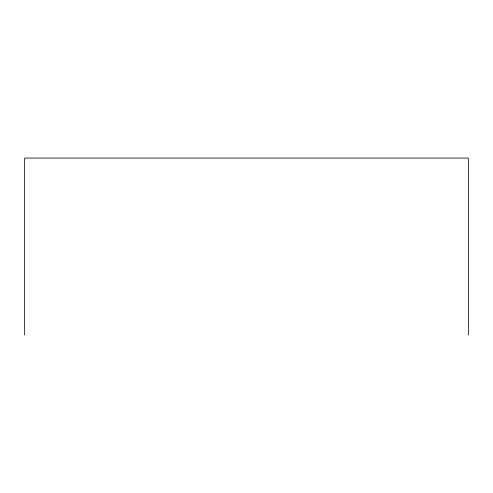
<?xml version="1.0" encoding="UTF-8"?>
<svg xmlns="http://www.w3.org/2000/svg" width="493" height="493" viewBox="0 0 493 493"><rect width="100%" height="100%" fill="white"/><g stroke="black" fill="none" stroke-linecap="round" stroke-linejoin="round"><path stroke-width="0.74" d="M468.35 334.938L468.35 158.062L24.65 158.062L24.65 334.938"/></g></svg>
